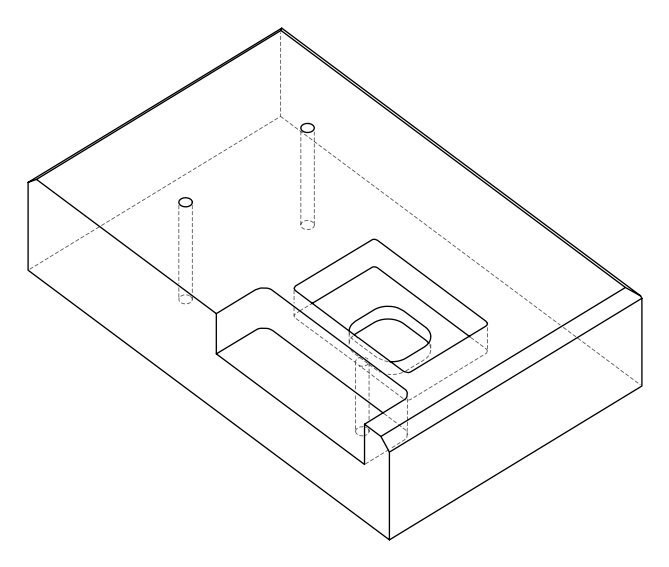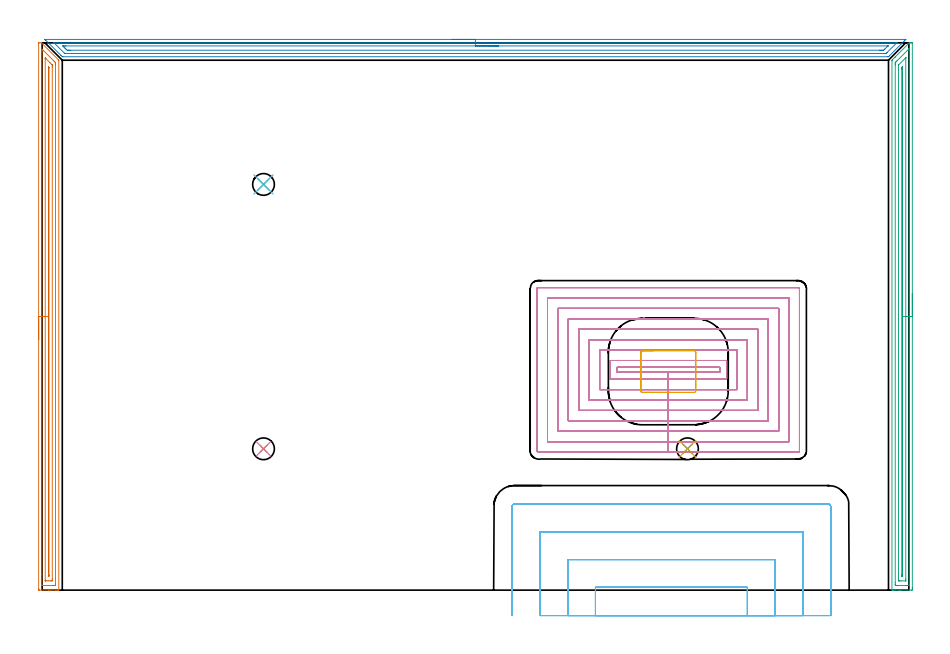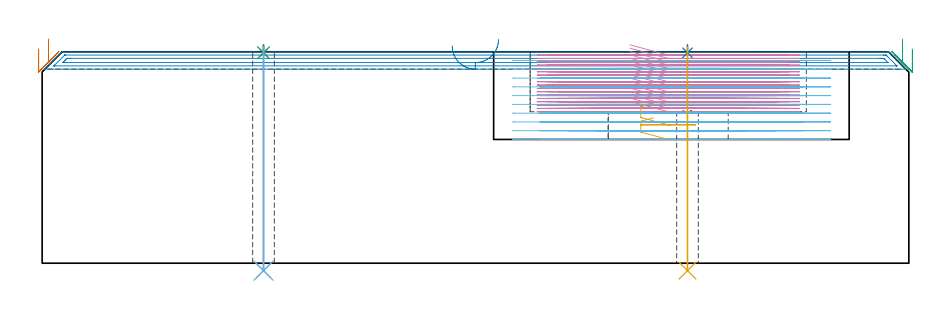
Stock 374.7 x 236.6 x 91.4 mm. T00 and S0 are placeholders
(PLAN: 12 operations, 5 tool changes, 127.7 min)
(1 AREA_MILL | FG_CHAMFER_SURFACE | UGT0205_001 | 7.62 min | 8955 mm3)
(2 AREA_MILL_1 | FG_CHAMFER_SURFACE_1 | UGT0205_001 | 8.97 min | 10367 mm3)
(3 AREA_MILL_2 | FG_CHAMFER_SURFACE_2 | UGT0205_001 | 7.63 min | 8983 mm3)
(4 MILL_RECTANGULAR_POCKET | POCKET_RECTANGULAR_STRAIGHT | NXT0201_008 | Follow Part, ap 1.5, ae 75% | 75.89 min | 238235 mm3)
(5 MILL_RECTANGULAR_POCKET_1 | POCKET_RECTANGULAR_STRAIGHT_1 | UGT0201_006 | Follow Part, ap 7, ae 75% | 0.63 min | 26358 mm3)
(6 MILL_SLOT | SLOT_PARTIAL_RECTANGULAR | NXT0201_012 | Follow Part, ap 4, ae 75% | 25.73 min | 262018 mm3)
(7 SPOT_DRILL | STEP1HOLE | NXT0321_9005460120000 | 0.03 min | 4 mm3)
(8 SPOT_DRILL_1 | STEP1HOLE_1 | NXT0321_9005460120000 | 0.03 min | 0 mm3)
(9 SPOT_DRILL_2 | STEP1HOLE_2 | NXT0321_9005460120000 | 0.03 min | 12 mm3)
(10 DRILL_THROUGH_HOLE_INTO_CENTER | STEP1HOLE | NXT0301_065 | 0.39 min | 6339 mm3)
(11 DRILL_THROUGH_HOLE_INTO_CENTER_1 | STEP1HOLE_1 | NXT0301_065 | 0.39 min | 4516 mm3)
(12 DRILL_THROUGH_HOLE_INTO_CENTER_2 | STEP1HOLE_2 | NXT0301_065 | 0.39 min | 6298 mm3)
(TOOL UGT0205_001 | Chamfer Mill 20 x 3 x 45 deg. | D20 FL50 Z2)
(TOOL NXT0201_008 | ENDMILL 6mm [2P460-0600-NA 1630] | D6 FL26 Z6)
(TOOL UGT0201_006 | End Mill 28 mm | D28 FL25 Z2)
(TOOL NXT0201_012 | ENDMILL 16mm [2P460-1600-NA 1630] | D16 FL38 Z6)
(TOOL NXT0321_9005460120000 | NC Spot Drill, 142deg, 12mm, Carbide, Uncoated | D12 PA142 FL30 Z2)
(TOOL NXT0301_065 | Carbide Drill 9.4mm [860.1-0940-075A1-MM 2214] | D9.4 PA140 FL98 Z2)
(OP 1 AREA_MILL)
G17 G21 G94 G90
T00 M6
G54
G17 G0 G90 X-1.5 Y108.3 S1061 M3
G43 Z101.4 H0
Z92.7
G94 G1 Y108.338 Z91.828 F250.
Y108.452 Z90.963
Y108.641 Z90.112
Y108.903 Z89.28
Y109.237 Z88.474
Y109.64 Z87.7
Y110.108 Z86.964
Y110.64 Z86.272
Y111.229 Z85.629
Y111.872 Z85.04
Y112.564 Z84.508
Y113.3 Z84.04
Y114.074 Z83.637
Y114.88 Z83.303
Y115.712 Z83.041
Y116.563 Z82.852
Y117.428 Z82.738
Y118.3 Z82.7
Y236.572
X-1.494 Y236.59 Z82.705
X-1.391 Y236.6 Z82.808
X-0.515 Y236.599 Z83.684
X-0.293 Y236.59 Z83.903
X-0.222 Y236.522 Z83.976
X-0.15 Y236.451 Z84.048
X7.027 Y229.273 Z91.227
X7.196 Y229.095 Z91.389
X7.2 Y228.871 Z91.4
Y0.149
X7.198 Y0.01 Z91.389
X7.068 Y0.002 Z91.26
X6.932 Y0. Z91.131
X6.509 Z90.708
X5.922 Z90.117
X3.873 Z88.07
X3.289 Z87.483
X2.703 Z86.899
X-1.1 Y0.001 Z83.097
X-1.318 Y0.004 Z82.88
X-1.492 Y0.01 Z82.705
X-1.496 Y0.192 Z82.702
X-1.499 Y0.595 Z82.701
X-1.5 Y118.3 Z82.7
X-0.086 Z84.114
Y232.438
X-0.084 Y233.19 Z84.116
X-0.082 Y233.33 Z84.118
X-0.071 Y233.909 Z84.129
X0.519 Y233.33 Z84.719
X0.656 Y233.194 Z84.856
X5.044 Y228.806 Z89.244
X5.454 Y228.395 Z89.654
X5.66 Y228.184 Z89.86
X5.761 Y228.077 Z89.961
X5.779 Y228.053 Z89.979
X5.781 Y228.029 Z89.981
X5.783 Y227.98 Z89.983
X5.786 Y227.227 Z89.986
Y227.088
X5.785 Y2.518 Z89.985
X5.784 Y2.378 Z89.984
X5.779 Y2.012 Z89.979
X5.414 Y2.003 Z89.614
X5.044 Y2.001 Z89.244
X4.539 Y2. Z88.739
X2.784 Z86.984
X0.15 Z84.35
X-0.016 Y2.001 Z84.184
X-0.042 Y2.004 Z84.158
X-0.068 Y2.01 Z84.132
X-0.079 Y2.015 Z84.121
X-0.08 Y2.034 Z84.12
X-0.085 Y2.239 Z84.115
X-0.086 Y6.731 Z84.114
Y118.3
X1.328 Z85.528
X1.329 Y229.763 Z85.529
X1.33 Y229.969 Z85.53
X1.333 Y230.039 Z85.533
X1.334 Y230.05 Z85.534
X1.363 Y230.026 Z85.563
X1.43 Y229.966 Z85.63
X1.533 Y229.867 Z85.733
X1.638 Y229.763 Z85.838
X3.421 Y227.98 Z87.621
X4.167 Y227.233 Z88.367
X4.308 Y227.088 Z88.508
X4.357 Y227.033 Z88.557
X4.364 Y226.982 Z88.564
X4.367 Y226.884 Z88.567
X4.371 Y226.196 Z88.571
Y225.988
Y4.846
X4.369 Y4.162 Z88.569
X4.367 Y4.058 Z88.567
X4.365 Y4.015 Z88.565
X4.319 Y4.007 Z88.519
X4.167 Y4.004 Z88.367
X3.448 Y4. Z87.648
X2.57 Z86.77
X1.692 Z85.892
X1.533 Y4.003 Z85.733
X1.374 Y4.008 Z85.574
X1.335 Y4.01 Z85.535
X1.333 Y4.038 Z85.533
X1.33 Y4.092 Z85.53
X1.329 Y4.162 Z85.529
X1.328 Y4.37 Z85.528
Y118.3
X2.743 Z86.943
Y225.523
X2.744 Y225.858 Z86.944
X2.747 Y226.196 Z86.947
X2.753 Z86.953
X2.784 Y226.163 Z86.984
X2.951 Y225.976 Z87.151
X2.953 Y225.937 Z87.153
X2.955 Y225.852 Z87.155
X2.957 Y225.642 Z87.157
Y6.619
X2.954 Y6.285 Z87.154
X2.95 Y6.174 Z87.15
X2.94 Y6.01 Z87.14
X2.85 Y6.009 Z87.05
X2.76 Y6.01 Z86.96
X2.75 Y6.174 Z86.95
X2.746 Y6.282 Z86.946
X2.743 Y6.499 Z86.943
Y118.3
Y119.172 Z86.981
Y120.036 Z87.095
Y120.888 Z87.283
Y121.72 Z87.546
Y122.526 Z87.88
Y123.3 Z88.282
Y124.036 Z88.751
Y124.728 Z89.282
Y125.371 Z89.872
Y125.96 Z90.515
Y126.491 Z91.207
Y126.96 Z91.943
Y127.363 Z92.716
Y127.697 Z93.522
Y127.959 Z94.354
Y128.148 Z95.206
Y128.262 Z96.071
Y128.3 Z96.943
G0 Z101.4
M5
M2
(OP 2 AREA_MILL_1)
G17 G21 G94 G90
T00 M6
G54
G17 G0 G90 X177.3 Y238.1 S1061 M3
G43 Z101.4 H0
Z93.9
G94 G1 X177.338 Z93.028 F250.
X177.452 Z92.164
X177.641 Z91.312
X177.903 Z90.48
X178.237 Z89.674
X178.64 Z88.9
X179.109 Z88.164
X179.64 Z87.472
X180.229 Z86.829
X180.872 Z86.24
X181.564 Z85.709
X182.3 Z85.24
X183.074 Z84.837
X183.88 Z84.503
X184.712 Z84.241
X185.564 Z84.052
X186.428 Z83.938
X187.3 Z83.9
X373.307
X373.371 Y238.095 Z83.904
X373.381 Y238.092 Z83.905
X373.371 Y238.07 Z83.928
X372.787 Y237.487 Z84.513
X366.319 Y231.019 Z90.981
X366.039 Y230.739 Z91.258
X365.903 Y230.605 Z91.391
X365.624 Y230.6 Z91.4
X8.976
X8.696 Y230.605 Z91.391
X8.134 Y231.165 Z90.834
X1.527 Y237.772 Z84.227
X1.374 Y237.925 Z84.072
X1.229 Y238.074 Z83.924
X1.217 Y238.094 Z83.903
X1.229 Y238.099 Z83.899
X187.3 Y238.1 Z83.9
Y236.686 Z85.314
X369.199
X369.301 Y236.685 Z85.315
X369.504 Y236.681 Z85.319
X369.519 Y236.679 Z85.321
Y236.677 Z85.323
X369.503 Y236.656 Z85.344
X369.473 Y236.624 Z85.376
X369.434 Y236.584 Z85.416
X365.295 Y232.445 Z89.555
X364.963 Y232.116 Z89.884
X364.882 Y232.041 Z89.959
X364.86 Y232.022 Z89.978
X364.827 Y232.019 Z89.981
X364.73 Y232.017 Z89.983
X363.938 Y232.014 Z89.986
X363.836
X9.971 Y232.015 Z89.985
X9.87 Y232.016 Z89.984
X9.769 Y232.019 Z89.981
X9.744 Y232.021 Z89.979
X9.728 Y232.031 Z89.969
X9.695 Y232.058 Z89.942
X9.635 Y232.116 Z89.884
X5.401 Y236.35 Z85.65
X5.172 Y236.584 Z85.416
X5.096 Y236.665 Z85.335
X5.089 Y236.679 Z85.321
X5.13 Y236.682 Z85.318
X5.197 Y236.684 Z85.316
X5.299 Y236.685 Z85.315
X5.401 Y236.686 Z85.314
X187.3
Y235.272 Z86.728
X365.362 Y235.271 Z86.729
X365.624 Y235.27 Z86.73
X365.647 Y235.268 Z86.732
X365.652 Y235.265 Z86.735
X365.653 Y235.26 Z86.74
X365.646 Y235.248 Z86.752
X365.64 Y235.239 Z86.761
X365.624 Y235.223 Z86.777
X364.303 Y233.903 Z88.097
X364.069 Y233.671 Z88.329
X363.836 Y233.442 Z88.558
X363.411 Y233.435 Z88.565
X362.942 Y233.431 Z88.569
X362.523 Y233.429 Z88.571
X362.049 Y233.428 Z88.572
X12.132 Y233.429 Z88.571
X11.658 Y233.431 Z88.569
X11.233 Y233.434 Z88.566
X10.764 Y233.442 Z88.558
X10.299 Y233.903 Z88.097
X9.87 Y234.33 Z87.67
X9.403 Y234.797 Z87.203
X8.976 Y235.228 Z86.772
X8.947 Y235.264 Z86.736
X8.976 Y235.265 Z86.735
X9.397 Y235.27 Z86.73
X9.87 Y235.271 Z86.729
X10.289
X187.3 Y235.272 Z86.728
X188.172 Z86.767
X189.037 Z86.88
X189.888 Z87.069
X190.72 Z87.332
X191.526 Z87.665
X192.3 Z88.068
X193.036 Z88.537
X193.728 Z89.068
X194.371 Z89.657
X194.96 Z90.301
X195.492 Z90.993
X195.96 Z91.728
X196.363 Z92.502
X196.697 Z93.308
X196.959 Z94.14
X197.148 Z94.992
X197.262 Z95.857
X197.3 Z96.728
G0 Z101.4
M5
M2
(OP 3 AREA_MILL_2)
G17 G21 G94 G90
T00 M6
G54
G17 G0 G90 X376.2 Y128.3 S1061 M3
G43 Z101.4 H0
Z92.6
G94 G1 Y128.262 Z91.728 F250.
Y128.148 Z90.864
Y127.959 Z90.012
Y127.697 Z89.18
Y127.363 Z88.374
Y126.96 Z87.6
Y126.492 Z86.864
Y125.96 Z86.172
Y125.371 Z85.529
Y124.728 Z84.94
Y124.036 Z84.408
Y123.3 Z83.94
Y122.526 Z83.537
Y121.72 Z83.203
Y120.888 Z82.941
Y120.036 Z82.752
Y119.172 Z82.638
Y118.3 Z82.6
Y1.043
X376.199 Y0.595 Z82.601
X376.195 Y0.157 Z82.603
X376.192 Y0.01 Z82.606
X375.762 Y0. Z83.035
X371.36 Z87.435
X370.774 Z88.024
X370.479 Z88.317
X368.718 Z90.076
X368.129 Z90.67
X367.838 Z90.961
X367.692 Y0.001 Z91.107
X367.406 Y0.01 Z91.393
X367.4 Y0.149 Z91.4
Y228.871
X367.404 Y229.095 Z91.389
X367.605 Y229.305 Z91.194
X368.657 Y230.358 Z90.141
X368.718 Y230.42 Z90.078
X368.892 Y230.592 Z89.908
X374.751 Y236.451 Z84.048
X374.882 Y236.577 Z83.917
X374.898 Y236.59 Z83.9
X375.471 Y236.6 Z83.328
X375.762 Z83.037
X376.055 Z82.744
X376.194 Y236.59 Z82.605
X376.2 Y236.563 Z82.6
Y118.3
X374.786 Z84.014
X374.785 Y2.18 Z84.015
X374.784 Y2.081 Z84.016
X374.782 Y2.032 Z84.018
X374.78 Y2.015 Z84.02
X374.748 Y2.01 Z84.052
X374.373 Y2.002 Z84.427
X374.001 Y2.001 Z84.799
X373.494 Y2. Z85.306
X369.972 Z88.828
X369.599 Y2.001 Z89.201
X369.089 Y2.003 Z89.711
X368.903 Y2.01 Z89.897
X368.821 Y2.026 Z89.979
X368.816 Y2.28 Z89.984
X368.815 Y2.378 Z89.985
X368.814 Y3.173 Z89.986
X368.815 Y227.088 Z89.985
X368.819 Y227.878 Z89.981
X368.821 Y227.98 Z89.979
X368.833 Y228.072 Z89.967
X368.907 Y228.151 Z89.893
X369.023 Y228.27 Z89.777
X369.167 Y228.417 Z89.633
X369.599 Y228.849 Z89.201
X374.564 Y233.814 Z84.236
X374.649 Y233.897 Z84.151
X374.719 Y233.963 Z84.081
X374.767 Y234.006 Z84.033
X374.779 Y234.01 Z84.021
X374.786 Y233.33 Z84.014
Y118.3
X373.372 Z85.428
X373.371 Y4.8 Z85.429
X373.369 Y4.162 Z85.431
X373.366 Y4.036 Z85.434
X373.365 Y4.012 Z85.435
X373.333 Y4.008 Z85.467
X373.279 Y4.002 Z85.521
X371.36 Y4. Z87.44
X370.638 Y4.001 Z88.162
X370.479 Y4.004 Z88.321
X370.32 Y4.01 Z88.48
X370.235 Y4.019 Z88.565
X370.232 Y4.078 Z88.568
X370.231 Y4.162 Z88.569
X370.229 Y4.415 Z88.571
Y226.769
X370.23 Y226.928 Z88.57
X370.233 Y227.007 Z88.567
X370.235 Y227.023 Z88.565
X370.249 Y227.042 Z88.551
X370.289 Y227.088 Z88.511
X373.199 Y229.999 Z85.601
X373.354 Y230.147 Z85.446
X373.368 Y230.158 Z85.432
X373.369 Z85.431
X373.37 Y230.134 Z85.43
X373.371 Y230.09 Z85.429
X373.372 Y118.3 Z85.428
X371.957 Z86.843
Y6.232
X371.956 Y6.072 Z86.844
X371.953 Y6.028 Z86.847
X371.95 Y6.009 Z86.85
X371.944 Y6.006 Z86.856
X371.897 Y6.002 Z86.903
X371.8 Y6.001 Z87.
X371.704 Y6.002 Z87.096
X371.656 Y6.006 Z87.144
X371.65 Y6.009 Z87.15
X371.647 Y6.028 Z87.153
X371.644 Y6.072 Z87.156
X371.643 Y6.232 Z87.157
Y6.55
Y225.305
X371.644 Y225.623 Z87.156
X371.647 Y225.906 Z87.153
X371.65 Y225.988 Z87.15
X371.696 Y226.039 Z87.104
X371.845 Y226.196 Z86.955
X371.88 Y226.23 Z86.92
X371.892 Y226.24 Z86.908
X371.95 Y226.284 Z86.85
X371.953 Y226.196 Z86.847
X371.956 Y225.91 Z86.844
X371.957 Y225.591 Z86.843
Y225.305
Y118.3
Y117.428 Z86.881
Y116.564 Z86.995
Y115.712 Z87.183
Y114.88 Z87.446
Y114.074 Z87.78
Y113.3 Z88.182
Y112.564 Z88.651
Y111.872 Z89.182
Y111.229 Z89.772
Y110.64 Z90.415
Y110.108 Z91.107
Y109.64 Z91.843
Y109.237 Z92.616
Y108.903 Z93.422
Y108.641 Z94.254
Y108.452 Z95.106
Y108.338 Z95.971
Y108.3 Z96.843
G0 Z101.4
M5
M2
(OP 4 MILL_RECTANGULAR_POCKET)
G17 G21 G94 G90
T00 M6
G54
G17 G0 G90 X254.134 Y94.2 S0 M3
G43 Z101.4 H1
Z94.4
G94 G1 X270.7 Z89.961 F250.
X277.348 F500.
X292.9
Y96.3
X248.5
Y94.2
X270.7
Y91.2
X277.348
X295.9
Y99.3
X245.5
Y91.2
X270.7
Y86.7
X277.348
X300.4
Y103.8
X241.
Y86.7
X270.7
Y82.2
X277.348
X304.9
Y108.3
X236.5
Y82.2
X270.7
Y77.7
X277.348
X309.4
Y112.8
X232.
Y77.7
X270.7
Y73.2
X277.348
X313.9
Y117.3
X227.5
Y73.2
X270.7
Y68.7
X277.348
X318.4
Y121.8
X223.
Y68.7
X270.7
Y64.2
X322.9
Y126.3
X218.5
Y64.2
X270.7
Y59.7
X327.
G3 X327.4 Y60.1 R0.4
G1 Y130.4
G3 X327. Y130.8 R0.4
G1 X214.4
G3 X214. Y130.4 R0.4
G1 Y60.1
G3 X214.4 Y59.7 R0.4
G1 X270.7
X271.7
G0 X254.134 Y94.2 Z92.961
G1 X270.7 Z88.522 F250.
X277.348 F500.
X292.9
Y96.3
X248.5
Y94.2
X270.7
Y91.2
X277.348
X295.9
Y99.3
X245.5
Y91.2
X270.7
Y86.7
X277.348
X300.4
Y103.8
X241.
Y86.7
X270.7
Y82.2
X277.348
X304.9
Y108.3
X236.5
Y82.2
X270.7
Y77.7
X277.348
X309.4
Y112.8
X232.
Y77.7
X270.7
Y73.2
X277.348
X313.9
Y117.3
X227.5
Y73.2
X270.7
Y68.7
X277.348
X318.4
Y121.8
X223.
Y68.7
X270.7
Y64.2
X322.9
Y126.3
X218.5
Y64.2
X270.7
Y59.7
X327.
G3 X327.4 Y60.1 R0.4
G1 Y130.4
G3 X327. Y130.8 R0.4
G1 X214.4
G3 X214. Y130.4 R0.4
G1 Y60.1
G3 X214.4 Y59.7 R0.4
G1 X270.7
X271.7
G0 X254.134 Y94.2 Z91.522
G1 X270.7 Z87.083 F250.
X277.348 F500.
X292.9
Y96.3
X248.5
Y94.2
X270.7
Y91.2
X277.348
X295.9
Y99.3
X245.5
Y91.2
X270.7
Y86.7
X277.348
X300.4
Y103.8
X241.
Y86.7
X270.7
Y82.2
X277.348
X304.9
Y108.3
X236.5
Y82.2
X270.7
Y77.7
X277.348
X309.4
Y112.8
X232.
Y77.7
X270.7
Y73.2
X277.348
X313.9
Y117.3
X227.5
Y73.2
X270.7
Y68.7
X277.348
X318.4
Y121.8
X223.
Y68.7
X270.7
Y64.2
X322.9
Y126.3
X218.5
Y64.2
X270.7
Y59.7
X327.
G3 X327.4 Y60.1 R0.4
G1 Y130.4
G3 X327. Y130.8 R0.4
G1 X214.4
G3 X214. Y130.4 R0.4
G1 Y60.1
G3 X214.4 Y59.7 R0.4
G1 X270.7
X271.7
G0 X254.134 Y94.2 Z90.083
G1 X270.7 Z85.644 F250.
X277.348 F500.
X292.9
Y96.3
X248.5
Y94.2
X270.7
Y91.2
X277.348
X295.9
Y99.3
X245.5
Y91.2
X270.7
Y86.7
X277.348
X300.4
Y103.8
X241.
Y86.7
X270.7
Y82.2
X277.348
X304.9
Y108.3
X236.5
Y82.2
X270.7
Y77.7
X277.348
X309.4
Y112.8
X232.
Y77.7
X270.7
Y73.2
X277.348
X313.9
Y117.3
X227.5
Y73.2
X270.7
Y68.7
X277.348
X318.4
Y121.8
X223.
Y68.7
X270.7
Y64.2
X322.9
Y126.3
X218.5
Y64.2
X270.7
Y59.7
X327.
G3 X327.4 Y60.1 R0.4
G1 Y130.4
G3 X327. Y130.8 R0.4
G1 X214.4
G3 X214. Y130.4 R0.4
G1 Y60.1
G3 X214.4 Y59.7 R0.4
G1 X270.7
X271.7
G0 X254.134 Y94.2 Z88.644
G1 X270.7 Z84.205 F250.
X277.348 F500.
X292.9
Y96.3
X248.5
Y94.2
X270.7
Y91.2
X277.348
X295.9
Y99.3
X245.5
Y91.2
X270.7
Y86.7
X277.348
X300.4
Y103.8
X241.
Y86.7
X270.7
Y82.2
X277.348
X304.9
Y108.3
X236.5
Y82.2
X270.7
Y77.7
X277.348
X309.4
Y112.8
X232.
Y77.7
X270.7
Y73.2
X277.348
X313.9
Y117.3
X227.5
Y73.2
X270.7
Y68.7
X277.348
X318.4
Y121.8
X223.
Y68.7
X270.7
Y64.2
X322.9
Y126.3
X218.5
Y64.2
X270.7
Y59.7
X327.
G3 X327.4 Y60.1 R0.4
G1 Y130.4
G3 X327. Y130.8 R0.4
G1 X214.4
G3 X214. Y130.4 R0.4
G1 Y60.1
G3 X214.4 Y59.7 R0.4
G1 X270.7
X271.7
G0 X254.134 Y94.2 Z87.205
G1 X270.7 Z82.767 F250.
X277.348 F500.
X292.9
Y96.3
X248.5
Y94.2
X270.7
Y91.2
X277.348
X295.9
Y99.3
X245.5
Y91.2
X270.7
Y86.7
X277.348
X300.4
Y103.8
X241.
Y86.7
X270.7
Y82.2
X277.348
X304.9
Y108.3
X236.5
Y82.2
X270.7
Y77.7
X277.348
X309.4
Y112.8
X232.
Y77.7
X270.7
Y73.2
X277.348
X313.9
Y117.3
X227.5
Y73.2
X270.7
Y68.7
X277.348
X318.4
Y121.8
X223.
Y68.7
X270.7
Y64.2
X322.9
Y126.3
X218.5
Y64.2
X270.7
Y59.7
X327.
G3 X327.4 Y60.1 R0.4
G1 Y130.4
G3 X327. Y130.8 R0.4
G1 X214.4
G3 X214. Y130.4 R0.4
G1 Y60.1
G3 X214.4 Y59.7 R0.4
G1 X270.7
X271.7
G0 X254.134 Y94.2 Z85.767
G1 X270.7 Z81.328 F250.
X277.348 F500.
X292.9
Y96.3
X248.5
Y94.2
X270.7
Y91.2
X277.348
X295.9
Y99.3
X245.5
Y91.2
X270.7
Y86.7
X277.348
X300.4
Y103.8
X241.
Y86.7
X270.7
Y82.2
X277.348
X304.9
Y108.3
X236.5
Y82.2
X270.7
Y77.7
X277.348
X309.4
Y112.8
X232.
Y77.7
X270.7
Y73.2
X313.9
Y117.3
X227.5
Y73.2
X270.7
Y68.7
X318.4
Y121.8
X223.
Y68.7
X270.7
Y64.2
X322.9
Y126.3
X218.5
Y64.2
X270.7
Y59.7
X327.
G3 X327.4 Y60.1 R0.4
G1 Y130.4
G3 X327. Y130.8 R0.4
G1 X214.4
G3 X214. Y130.4 R0.4
G1 Y60.1
G3 X214.4 Y59.7 R0.4
G1 X270.7
X271.7
G0 X254.134 Y94.2 Z84.328
G1 X270.7 Z79.889 F250.
X277.348 F500.
X292.9
Y96.3
X248.5
Y94.2
X270.7
Y91.2
X277.348
X295.9
Y99.3
X245.5
Y91.2
X270.7
Y86.7
X277.348
X300.4
Y103.8
X241.
Y86.7
X270.7
Y82.2
X277.348
X304.9
Y108.3
X236.5
Y82.2
X270.7
Y77.7
X277.348
X309.4
Y112.8
X232.
Y77.7
X270.7
Y73.2
X313.9
Y117.3
X227.5
Y73.2
X270.7
Y68.7
X318.4
Y121.8
X223.
Y68.7
X270.7
Y64.2
X322.9
Y126.3
X218.5
Y64.2
X270.7
Y59.7
X327.
G3 X327.4 Y60.1 R0.4
G1 Y130.4
G3 X327. Y130.8 R0.4
G1 X214.4
G3 X214. Y130.4 R0.4
G1 Y60.1
G3 X214.4 Y59.7 R0.4
G1 X270.7
X271.7
G0 X254.134 Y94.2 Z82.889
G1 X270.7 Z78.45 F250.
X277.348 F500.
X292.9
Y96.3
X248.5
Y94.2
X270.7
Y91.2
X277.348
X295.9
Y99.3
X245.5
Y91.2
X270.7
Y86.7
X277.348
X300.4
Y103.8
X241.
Y86.7
X270.7
Y82.2
X277.348
X304.9
Y108.3
X236.5
Y82.2
X270.7
Y77.7
X277.348
X309.4
Y112.8
X232.
Y77.7
X270.7
Y73.2
X313.9
Y117.3
X227.5
Y73.2
X270.7
Y68.7
X318.4
Y121.8
X223.
Y68.7
X270.7
Y64.2
X322.9
Y126.3
X218.5
Y64.2
X270.7
Y59.7
X327.
G3 X327.4 Y60.1 R0.4
G1 Y130.4
G3 X327. Y130.8 R0.4
G1 X214.4
G3 X214. Y130.4 R0.4
G1 Y60.1
G3 X214.4 Y59.7 R0.4
G1 X270.7
X271.7
G0 X254.134 Y94.2 Z81.45
G1 X270.7 Z77.011 F250.
X277.348 F500.
X292.9
Y96.3
X248.5
Y94.2
X270.7
Y91.2
X277.348
X295.9
Y99.3
X245.5
Y91.2
X270.7
Y86.7
X277.348
X300.4
Y103.8
X241.
Y86.7
X270.7
Y82.2
X277.348
X304.9
Y108.3
X236.5
Y82.2
X270.7
Y77.7
X277.348
X309.4
Y112.8
X232.
Y77.7
X270.7
Y73.2
X313.9
Y117.3
X227.5
Y73.2
X270.7
Y68.7
X318.4
Y121.8
X223.
Y68.7
X270.7
Y64.2
X322.9
Y126.3
X218.5
Y64.2
X270.7
Y59.7
X327.
G3 X327.4 Y60.1 R0.4
G1 Y130.4
G3 X327. Y130.8 R0.4
G1 X214.4
G3 X214. Y130.4 R0.4
G1 Y60.1
G3 X214.4 Y59.7 R0.4
G1 X270.7
X271.7
G0 X254.134 Y94.2 Z80.011
G1 X270.7 Z75.572 F250.
X277.348 F500.
X292.9
Y96.3
X248.5
Y94.2
X270.7
Y91.2
X277.348
X295.9
Y99.3
X245.5
Y91.2
X270.7
Y86.7
X277.348
X300.4
Y103.8
X241.
Y86.7
X270.7
Y82.2
X277.348
X304.9
Y108.3
X236.5
Y82.2
X270.7
Y77.7
X277.348
X309.4
Y112.8
X232.
Y77.7
X270.7
Y73.2
X313.9
Y117.3
X227.5
Y73.2
X270.7
Y68.7
X318.4
Y121.8
X223.
Y68.7
X270.7
Y64.2
X322.9
Y126.3
X218.5
Y64.2
X270.7
Y59.7
X327.
G3 X327.4 Y60.1 R0.4
G1 Y130.4
G3 X327. Y130.8 R0.4
G1 X214.4
G3 X214. Y130.4 R0.4
G1 Y60.1
G3 X214.4 Y59.7 R0.4
G1 X270.7
X271.7
G0 X254.134 Y94.2 Z78.572
G1 X270.7 Z74.133 F250.
X277.348 F500.
X292.9
Y96.3
X248.5
Y94.2
X270.7
Y91.2
X277.348
X295.9
Y99.3
X245.5
Y91.2
X270.7
Y86.7
X277.348
X300.4
Y103.8
X241.
Y86.7
X270.7
Y82.2
X277.348
X304.9
Y108.3
X236.5
Y82.2
X270.7
Y77.7
X277.348
X309.4
Y112.8
X232.
Y77.7
X270.7
Y73.2
X313.9
Y117.3
X227.5
Y73.2
X270.7
Y68.7
X318.4
Y121.8
X223.
Y68.7
X270.7
Y64.2
X322.9
Y126.3
X218.5
Y64.2
X270.7
Y59.7
X327.
G3 X327.4 Y60.1 R0.4
G1 Y130.4
G3 X327. Y130.8 R0.4
G1 X214.4
G3 X214. Y130.4 R0.4
G1 Y60.1
G3 X214.4 Y59.7 R0.4
G1 X270.7
X271.7
G0 X254.134 Y94.2 Z77.133
G1 X270.7 Z72.694 F250.
X277.348 F500.
X292.9
Y96.3
X248.5
Y94.2
X270.7
Y91.2
X277.348
X295.9
Y99.3
X245.5
Y91.2
X270.7
Y86.7
X277.348
X300.4
Y103.8
X241.
Y86.7
X270.7
Y82.2
X277.348
X304.9
Y108.3
X236.5
Y82.2
X270.7
Y77.7
X277.348
X309.4
Y112.8
X232.
Y77.7
X270.7
Y73.2
X313.9
Y117.3
X227.5
Y73.2
X270.7
Y68.7
X318.4
Y121.8
X223.
Y68.7
X270.7
Y64.2
X322.9
Y126.3
X218.5
Y64.2
X270.7
Y59.7
X327.
G3 X327.4 Y60.1 R0.4
G1 Y130.4
G3 X327. Y130.8 R0.4
G1 X214.4
G3 X214. Y130.4 R0.4
G1 Y60.1
G3 X214.4 Y59.7 R0.4
G1 X270.7
X271.7
G0 X254.134 Y94.2 Z75.694
G1 X270.7 Z71.256 F250.
X277.348 F500.
X292.9
Y96.3
X248.5
Y94.2
X270.7
Y91.2
X277.348
X295.9
Y99.3
X245.5
Y91.2
X270.7
Y86.7
X277.348
X300.4
Y103.8
X241.
Y86.7
X270.7
Y82.2
X277.348
X304.9
Y108.3
X236.5
Y82.2
X270.7
Y77.7
X277.348
X309.4
Y112.8
X232.
Y77.7
X270.7
Y73.2
X313.9
Y117.3
X227.5
Y73.2
X270.7
Y68.7
X318.4
Y121.8
X223.
Y68.7
X270.7
Y64.2
X322.9
Y126.3
X218.5
Y64.2
X270.7
Y59.7
X327.
G3 X327.4 Y60.1 R0.4
G1 Y130.4
G3 X327. Y130.8 R0.4
G1 X214.4
G3 X214. Y130.4 R0.4
G1 Y60.1
G3 X214.4 Y59.7 R0.4
G1 X270.7
X271.7
G0 X254.134 Y94.2 Z74.256
G1 X270.7 Z69.817 F250.
X277.348 F500.
X292.9
Y96.3
X248.5
Y94.2
X270.7
Y91.2
X277.348
X295.9
Y99.3
X245.5
Y91.2
X270.7
Y86.7
X277.348
X300.4
Y103.8
X241.
Y86.7
X270.7
Y82.2
X277.348
X304.9
Y108.3
X236.5
Y82.2
X270.7
Y77.7
X277.348
X309.4
Y112.8
X232.
Y77.7
X270.7
Y73.2
X313.9
Y117.3
X227.5
Y73.2
X270.7
Y68.7
X318.4
Y121.8
X223.
Y68.7
X270.7
Y64.2
X322.9
Y126.3
X218.5
Y64.2
X270.7
Y59.7
X327.
G3 X327.4 Y60.1 R0.4
G1 Y130.4
G3 X327. Y130.8 R0.4
G1 X214.4
G3 X214. Y130.4 R0.4
G1 Y60.1
G3 X214.4 Y59.7 R0.4
G1 X270.7
X271.7
G0 X254.134 Y94.2 Z72.817
G1 X270.7 Z68.378 F250.
X277.348 F500.
X292.9
Y96.3
X248.5
Y94.2
X270.7
Y91.2
X277.348
X295.9
Y99.3
X245.5
Y91.2
X270.7
Y86.7
X277.348
X300.4
Y103.8
X241.
Y86.7
X270.7
Y82.2
X277.348
X304.9
Y108.3
X236.5
Y82.2
X270.7
Y77.7
X277.348
X309.4
Y112.8
X232.
Y77.7
X270.7
Y73.2
X313.9
Y117.3
X227.5
Y73.2
X270.7
Y68.7
X318.4
Y121.8
X223.
Y68.7
X270.7
Y64.2
X322.9
Y126.3
X218.5
Y64.2
X270.7
Y59.7
X327.
G3 X327.4 Y60.1 R0.4
G1 Y130.4
G3 X327. Y130.8 R0.4
G1 X214.4
G3 X214. Y130.4 R0.4
G1 Y60.1
G3 X214.4 Y59.7 R0.4
G1 X270.7
X271.7
G0 X254.134 Y94.2 Z71.378
G1 X270.7 Z66.939 F250.
X277.348 F500.
X292.9
Y96.3
X248.5
Y94.2
X270.7
Y91.2
X277.348
X295.9
Y99.3
X245.5
Y91.2
X270.7
Y86.7
X277.348
X300.4
Y103.8
X241.
Y86.7
X270.7
Y82.2
X277.348
X304.9
Y108.3
X236.5
Y82.2
X270.7
Y77.7
X277.348
X309.4
Y112.8
X232.
Y77.7
X270.7
Y73.2
X313.9
Y117.3
X227.5
Y73.2
X270.7
Y68.7
X318.4
Y121.8
X223.
Y68.7
X270.7
Y64.2
X322.9
Y126.3
X218.5
Y64.2
X270.7
Y59.7
X327.
G3 X327.4 Y60.1 R0.4
G1 Y130.4
G3 X327. Y130.8 R0.4
G1 X214.4
G3 X214. Y130.4 R0.4
G1 Y60.1
G3 X214.4 Y59.7 R0.4
G1 X270.7
X271.7
G0 X254.134 Y94.2 Z69.939
G1 X270.7 Z65.5 F250.
X277.348 F500.
X292.9
Y96.3
X248.5
Y94.2
X270.7
Y91.2
X277.348
X295.9
Y99.3
X245.5
Y91.2
X270.7
Y86.7
X277.348
X300.4
Y103.8
X241.
Y86.7
X270.7
Y82.2
X277.348
X304.9
Y108.3
X236.5
Y82.2
X270.7
Y77.7
X277.348
X309.4
Y112.8
X232.
Y77.7
X270.7
Y73.2
X313.9
Y117.3
X227.5
Y73.2
X270.7
Y68.7
X318.4
Y121.8
X223.
Y68.7
X270.7
Y64.2
X322.9
Y126.3
X218.5
Y64.2
X270.7
Y59.7
X327.
G3 X327.4 Y60.1 R0.4
G1 Y130.4
G3 X327. Y130.8 R0.4
G1 X214.4
G3 X214. Y130.4 R0.4
G1 Y60.1
G3 X214.4 Y59.7 R0.4
G1 X270.7
X271.7
G0 Z101.4
M5
M2
(OP 5 MILL_RECTANGULAR_POCKET_1)
G17 G21 G94 G90
T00 M6
G54
G17 G0 G90 X264.265 Y103.5 S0 M3
G43 Z101.4 H0
Z69.133
G94 G1 X259.416 Z67.834 F250.
X259.192 Y103.434 Z67.771
X259.001 Y103.299 Z67.709
X258.866 Y103.108 Z67.646
X258.8 Y102.884 Z67.584
Y86.116 Z63.091
X258.866 Y85.892 Z63.028
X259.001 Y85.701 Z62.965
X259.192 Y85.566 Z62.903
X259.416 Y85.5 Z62.84
X259.5 Z62.818
X270.7 Z59.817
X281.9 F500.
G3 X282.6 Y86.2 R0.7
G1 Y102.8
G3 X281.9 Y103.5 R0.7
G1 X259.5
G3 X258.8 Y102.8 R0.7
G1 Y86.2
G3 X259.5 Y85.5 R0.7
G1 X270.7
X271.7
G0 X264.265 Y103.5 Z62.817
G1 X259.416 Z61.517 F250.
X259.192 Y103.434 Z61.455
X259.001 Y103.299 Z61.392
X258.866 Y103.108 Z61.33
X258.8 Y102.884 Z61.267
Y86.116 Z56.774
X258.866 Y85.892 Z56.711
X259.001 Y85.701 Z56.649
X259.192 Y85.566 Z56.586
X259.416 Y85.5 Z56.523
X259.5 Z56.501
X270.7 Z53.5
X281.9 F500.
G3 X282.6 Y86.2 R0.7
G1 Y102.8
G3 X281.9 Y103.5 R0.7
G1 X259.5
G3 X258.8 Y102.8 R0.7
G1 Y86.2
G3 X259.5 Y85.5 R0.7
G1 X270.7
X271.7
G0 Z101.4
M5
M2
(OP 6 MILL_SLOT)
G17 G21 G94 G90
T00 M6
G54
G17 G0 G90 X304.9 Y-11. S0 M3
G43 Z101.4 H1
Z87.61
G94 G1 Y-8. F250.
Y1.2 F500.
X239.2
Y-8.
Y-11. F250.
X316.9
Y-8.
Y13.2 F500.
X227.2
Y-8.
Y-11. F250.
X328.9
Y-8.
Y25.2 F500.
X215.2
Y-8.
Y-11. F250.
X340.9
Y-8.
Y36.2 F500.
G3 X339.9 Y37.2 R1.
G1 X204.2
G3 X203.2 Y36.2 R1.
G1 Y-8.
Y-11. F250.
G0 X304.9 Z83.82
G1 Y-8.
Y1.2 F500.
X239.2
Y-8.
Y-11. F250.
X316.9
Y-8.
Y13.2 F500.
X227.2
Y-8.
Y-11. F250.
X328.9
Y-8.
Y25.2 F500.
X215.2
Y-8.
Y-11. F250.
X340.9
Y-8.
Y36.2 F500.
G3 X339.9 Y37.2 R1.
G1 X204.2
G3 X203.2 Y36.2 R1.
G1 Y-8.
Y-11. F250.
G0 X304.9 Z80.03
G1 Y-8.
Y1.2 F500.
X239.2
Y-8.
Y-11. F250.
X316.9
Y-8.
Y13.2 F500.
X227.2
Y-8.
Y-11. F250.
X328.9
Y-8.
Y25.2 F500.
X215.2
Y-8.
Y-11. F250.
X340.9
Y-8.
Y36.2 F500.
G3 X339.9 Y37.2 R1.
G1 X204.2
G3 X203.2 Y36.2 R1.
G1 Y-8.
Y-11. F250.
G0 X304.9 Z76.24
G1 Y-8.
Y1.2 F500.
X239.2
Y-8.
Y-11. F250.
X316.9
Y-8.
Y13.2 F500.
X227.2
Y-8.
Y-11. F250.
X328.9
Y-8.
Y25.2 F500.
X215.2
Y-8.
Y-11. F250.
X340.9
Y-8.
Y36.2 F500.
G3 X339.9 Y37.2 R1.
G1 X204.2
G3 X203.2 Y36.2 R1.
G1 Y-8.
Y-11. F250.
G0 X304.9 Z72.45
G1 Y-8.
Y1.2 F500.
X239.2
Y-8.
Y-11. F250.
X316.9
Y-8.
Y13.2 F500.
X227.2
Y-8.
Y-11. F250.
X328.9
Y-8.
Y25.2 F500.
X215.2
Y-8.
Y-11. F250.
X340.9
Y-8.
Y36.2 F500.
G3 X339.9 Y37.2 R1.
G1 X204.2
G3 X203.2 Y36.2 R1.
G1 Y-8.
Y-11. F250.
G0 X304.9 Z68.66
G1 Y-8.
Y1.2 F500.
X239.2
Y-8.
Y-11. F250.
X316.9
Y-8.
Y13.2 F500.
X227.2
Y-8.
Y-11. F250.
X328.9
Y-8.
Y25.2 F500.
X215.2
Y-8.
Y-11. F250.
X340.9
Y-8.
Y36.2 F500.
G3 X339.9 Y37.2 R1.
G1 X204.2
G3 X203.2 Y36.2 R1.
G1 Y-8.
Y-11. F250.
G0 X304.9 Z64.87
G1 Y-8.
Y1.2 F500.
X239.2
Y-8.
Y-11. F250.
X316.9
Y-8.
Y13.2 F500.
X227.2
Y-8.
Y-11. F250.
X328.9
Y-8.
Y25.2 F500.
X215.2
Y-8.
Y-11. F250.
X340.9
Y-8.
Y36.2 F500.
G3 X339.9 Y37.2 R1.
G1 X204.2
G3 X203.2 Y36.2 R1.
G1 Y-8.
Y-11. F250.
G0 X304.9 Z61.08
G1 Y-8.
Y1.2 F500.
X239.2
Y-8.
Y-11. F250.
X316.9
Y-8.
Y13.2 F500.
X227.2
Y-8.
Y-11. F250.
X328.9
Y-8.
Y25.2 F500.
X215.2
Y-8.
Y-11. F250.
X340.9
Y-8.
Y36.2 F500.
G3 X339.9 Y37.2 R1.
G1 X204.2
G3 X203.2 Y36.2 R1.
G1 Y-8.
Y-11. F250.
G0 X304.9 Z57.29
G1 Y-8.
Y1.2 F500.
X239.2
Y-8.
Y-11. F250.
X316.9
Y-8.
Y13.2 F500.
X227.2
Y-8.
Y-11. F250.
X328.9
Y-8.
Y25.2 F500.
X215.2
Y-8.
Y-11. F250.
X340.9
Y-8.
Y36.2 F500.
G3 X339.9 Y37.2 R1.
G1 X204.2
G3 X203.2 Y36.2 R1.
G1 Y-8.
Y-11. F250.
G0 X304.9 Z53.5
G1 Y-8.
Y1.2 F500.
X239.2
Y-8.
Y-11. F250.
X316.9
Y-8.
Y13.2 F500.
X227.2
Y-8.
Y-11. F250.
X328.9
Y-8.
Y25.2 F500.
X215.2
Y-8.
Y-11. F250.
X340.9
Y-8.
Y36.2 F500.
G3 X339.9 Y37.2 R1.
G1 X204.2
G3 X203.2 Y36.2 R1.
G1 Y-8.
Y-11. F250.
G0 Z101.4
M5
M2
(OP 7 SPOT_DRILL)
G17 G21 G94 G90
T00 M6
G54
G17 G0 G90 X95.7 Y61.1 S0 M3
G43 Z101.4 H0
G94 G81 G98 Z90.995 F250. R94.4
G80
M5
M2
(OP 8 SPOT_DRILL_1)
G17 G21 G94 G90
T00 M6
G54
G17 G0 G90 X279. Y61.1 S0 M3
G43 Z101.4 H0
G94 G81 G98 Z90.995 F250. R94.4
G80
M5
M2
(OP 9 SPOT_DRILL_2)
G17 G21 G94 G90
T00 M6
G54
G17 G0 G90 X95.7 Y175.4 S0 M3
G43 Z101.4 H0
G94 G81 G98 Z90.995 F250. R94.4
G80
M5
M2
(OP 10 DRILL_THROUGH_HOLE_INTO_CENTER)
G17 G21 G94 G90
T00 M6
G54
G17 G0 G90 X95.7 Y61.1 S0 M3
G43 Z101.4 H1
G94 G73 G98 Z-3.211 F250. Q8.601 R93.4
G80
M5
M2
(OP 11 DRILL_THROUGH_HOLE_INTO_CENTER_1)
G17 G21 G94 G90
T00 M6
G54
G17 G0 G90 X279. Y61.1 S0 M3
G43 Z101.4 H1
G94 G73 G98 Z-3.211 F250. Q8.601 R93.4
G80
M5
M2
(OP 12 DRILL_THROUGH_HOLE_INTO_CENTER_2)
G17 G21 G94 G90
T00 M6
G54
G17 G0 G90 X95.7 Y175.4 S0 M3
G43 Z101.4 H1
G94 G73 G98 Z-3.211 F250. Q8.601 R93.4
G80
M5
M2
